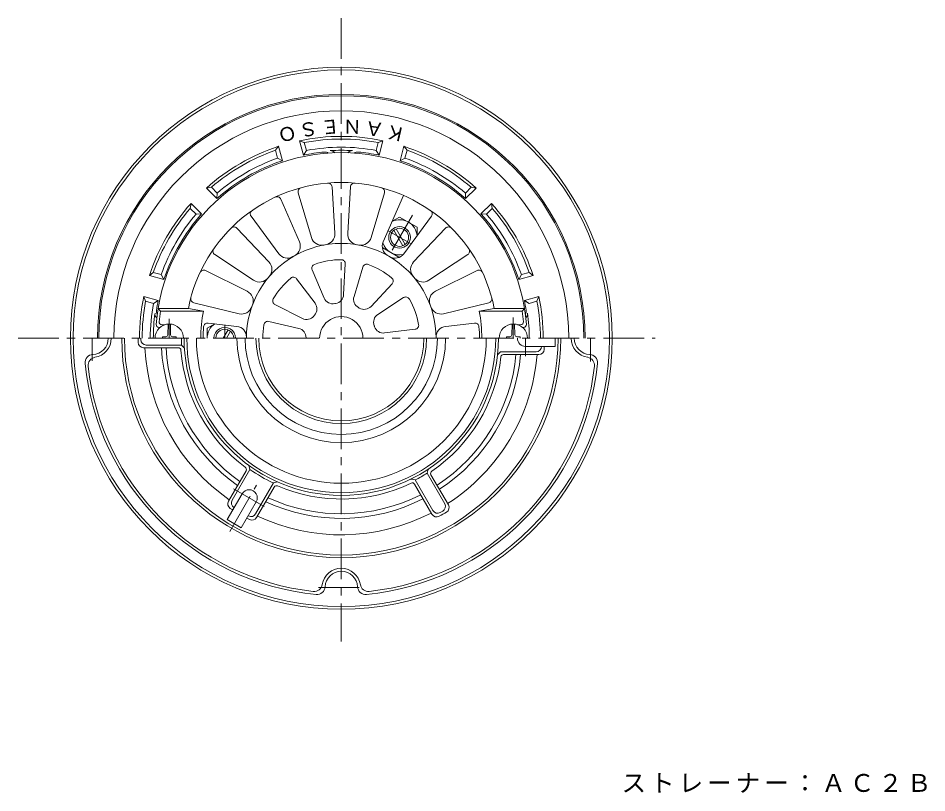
# Model space of a CAD drawing. Units: millimetres, scale not verified. Extents: x -283 to 216, y -347 to 416.
# Drawn here: x -141.8 to 193.6, y 130.4 to 416.3 of the extents above; entities that cross this region are included whole.
import ezdxf
from ezdxf.enums import TextEntityAlignment as Align

# ---------------------------------------------------------------- set-up
doc = ezdxf.new("R2010")
doc.units = ezdxf.units.MM
doc.header["$LTSCALE"] = 3
doc.linetypes.add('CHAIN1', pattern=[8, 5, -1, 1, -1])
for name, color, linetype, lineweight in [('0-0_通り芯', 3, 'Continuous', 9), ('0-1_躯体', 2, 'Continuous', 9), ('0-2_仕上', 6, 'Continuous', 9), ('0-3_建具', 4, 'Continuous', 9), ('0-5_寸法', 7, 'Continuous', 9)]:
    doc.layers.add(name, color=color, linetype=linetype, lineweight=lineweight)
doc.styles.add('ＭＳ ゴシック', font='')
doc.styles.get('ＭＳ ゴシック').set_extended_font_data('MS Gothic')

msp = doc.modelspace()

# ---------------------------------------------------------------- linework, layer by layer
at = {"layer": '0-0_通り芯', "linetype": 'CHAIN1'}
for p, q in [((-22.498, 416.288), (-22.498, 186.244)), ((-141.756, 298.176), (93.321, 298.176)), ((-114.498, 289.787), (-114.498, 298.176)), ((69.502, 289.638), (69.502, 298.176)), ((-30.892, 206.176), (-13.054, 206.176))]:
    msp.add_line(p, q, dxfattribs=at)
at = {"layer": '0-0_通り芯'}
for p, q in [((-81.445, 295.676), (-94.496, 295.676)), ((-81.445, 295.676), (-80.676, 294.946)), ((-82.663, 294.676), (-95.482, 294.676)), ((36.29, 293.176), (35.472, 292.432)), ((49.44, 293.176), (36.29, 293.176)), ((50.393, 292.176), (37.428, 292.176)), ((-64.139, 238.051), (-57.657, 249.279)), ((-62.797, 238.377), (-56.222, 249.764)), ((-56.222, 249.764), (-56.457, 250.845)), ((9.141, 248.377), (9.389, 249.407)), ((9.141, 248.377), (15.666, 237.074)), ((-47.562, 244.765), (-46.508, 245.101)), ((4.811, 245.877), (3.794, 246.177)), ((4.811, 245.877), (11.336, 234.574)), ((10.616, 247.822), (17.026, 236.72)), ((-54.136, 233.377), (-47.562, 244.765)), ((-53.747, 232.051), (-47.264, 243.279)), ((4.554, 244.322), (10.963, 233.22))]:
    msp.add_line(p, q, dxfattribs=at)
for radius in [100, 99]:
    msp.add_circle((-22.498, 298.176), radius, dxfattribs=at)
for centre, radius, start, end in [((-114.498, 298.176), 6, 272.80334, 0), ((-114.498, 298.176), 7.115, 278.37596, 0), ((-22.498, 298.176), 81, 180, 0), ((-22.498, 298.176), 80, 180, 0), ((-22.498, 298.176), 75, 180, 181.1774), ((-95.482, 296.676), 2, 181.17747, 269.99986), ((-22.498, 298.176), 74, 180, 180.39787), ((-94.496, 297.676), 2, 180.39766, 269.99986), ((-22.498, 298.176), 59, 180, 182.42851), ((-22.498, 298.176), 58, 180, 264.06227), ((-22.498, 298.176), 38.5, 180, 0), ((-22.498, 298.176), 35.5, 180, 0), ((-22.498, 298.176), 31.49, 180, 0), ((-22.498, 298.176), 30.49, 180, 0), ((-22.498, 298.176), 58, 264.06227, 0), ((-22.498, 298.176), 74, 357.61203, 357.67657), ((-22.498, 298.176), 75, 356.85898, 357.70757), ((69.502, 298.176), 7.115, 180, 261.62404), ((69.502, 298.176), 6, 180, 267.19664), ((-114.058, 289.187), 3, 92.80353, 185.60741), ((-22.498, 298.176), 72.534, 182.76578, 235.25513), ((-22.498, 298.176), 66.467, 183.01846, 234.82088), ((-22.498, 298.176), 64.759, 183.09813, 234.68391), ((-82.663, 293.676), 1, 4.27705, 89.99968), ((-22.498, 298.176), 59.333, 184.27742, 233.33745), ((-81.365, 294.221), 1, 3.84383, 46.47073), ((-22.498, 298.176), 64.759, 303.09813, 354.6839), ((-22.498, 298.176), 66.467, 303.01846, 354.82088), ((-22.498, 298.176), 72.534, 302.76578, 355.25513), ((36.145, 291.692), 1, 132.30235, 173.69037), ((37.428, 291.176), 1, 90, 173.33719), ((49.44, 295.176), 2, 270, 357.61179), ((50.393, 294.176), 2, 270, 356.85901), ((69.062, 289.187), 3, 354.39259, 87.19646), ((-22.498, 298.176), 95, 185.60728, 264.39272), ((-112.947, 288.181), 3, 98.81799, 186.30632), ((-22.498, 298.176), 95, 275.60728, 354.39272), ((-22.498, 298.176), 59.333, 304.27742, 353.33743), ((67.952, 288.181), 3, 353.69368, 81.18201), ((-22.498, 298.176), 94, 186.30621, 263.69379), ((-22.498, 298.176), 94, 276.30621, 353.69379), ((-58.523, 249.779), 1, 330, 53.33719), ((-57.434, 250.632), 1, 12.30235, 53.69037), ((-22.498, 298.176), 59, 235.13866, 244.86137), ((-22.498, 298.176), 59, 297.5715, 302.4285), ((10.361, 249.173), 1, 123.84383, 166.47073), ((11.482, 248.322), 1, 124.27705, 209.99968), ((-46.204, 244.148), 1, 66.30962, 107.69763), ((3.511, 245.218), 1, 73.52872, 116.15562), ((-46.398, 242.779), 1, 66.66281, 150), ((-22.498, 298.176), 59.333, 246.66255, 295.7226), ((3.688, 243.822), 1, 29.99977, 115.7224), ((-61.065, 237.376), 2, 150, 237.61179), ((-22.498, 298.176), 66.467, 245.17912, 296.98154), ((-22.498, 298.176), 64.759, 245.31609, 296.90184), ((-62.407, 237.051), 2, 150, 236.85901), ((-22.498, 298.176), 75, 236.85898, 237.70757), ((13.934, 236.074), 2, 300.39766, 29.99986), ((15.294, 235.72), 2, 301.17747, 29.99986), ((-22.498, 298.176), 75, 242.29247, 243.14105), ((-22.498, 298.176), 74, 242.32346, 242.388), ((-55.868, 234.377), 2, 242.38821, 329.99998), ((-55.479, 233.051), 2, 243.14099, 330), ((-22.498, 298.176), 72.534, 244.74487, 297.23421), ((12.696, 234.22), 2, 210.00003, 298.82242), ((13.068, 235.574), 2, 210.00003, 299.60223), ((-22.498, 298.176), 75, 298.82262, 301.17738), ((-22.498, 298.176), 74, 299.60211, 300.39786), ((-22.498, 206.176), 7.115, 8.37596, 171.18221), ((-22.498, 206.176), 6, 2.80334, 177.19664), ((-32.493, 207.727), 3, 263.69368, 351.18201), ((-31.487, 206.616), 3, 264.39259, 357.19647), ((-13.508, 206.616), 3, 182.80353, 275.60741), ((-12.502, 207.727), 3, 188.81799, 276.30632)]:
    msp.add_arc(centre, radius, start, end, dxfattribs=at)
at = {"layer": '0-1_躯体'}
for p, q in [((-45.616, 368.999), (-46.78, 367.549)), ((-44.19, 363.678), (-45.616, 368.999)), ((-35.376, 367.49), (-36.155, 370.396)), ((-9.619, 367.49), (-8.841, 370.396)), ((-7.107, 371.069), (-8.841, 370.396)), ((-8.533, 365.748), (-7.107, 371.069)), ((-46.002, 364.643), (-46.78, 367.549)), ((-35.376, 367.49), (-36.463, 365.748)), ((-9.619, 367.49), (-8.533, 365.748)), ((1.006, 364.643), (1.785, 367.549)), ((-46.002, 364.643), (-44.19, 363.678)), ((1.006, 364.643), (-0.806, 363.678)), ((-68.308, 351.764), (-70.435, 353.892)), ((23.312, 351.764), (25.44, 353.892)), ((23.382, 349.713), (27.277, 353.608)), ((27.277, 353.608), (25.44, 353.892)), ((-68.308, 351.764), (-68.378, 349.713)), ((23.312, 351.764), (23.382, 349.713)), ((-77.93, 347.951), (-78.213, 346.114)), ((-76.086, 343.986), (-78.213, 346.114)), ((-74.035, 344.056), (-77.93, 347.951)), ((31.09, 343.986), (33.218, 346.114)), ((-76.086, 343.986), (-74.035, 344.056)), ((31.09, 343.986), (29.039, 344.056)), ((-88.964, 321.68), (-91.871, 322.459)), ((43.969, 321.68), (46.875, 322.459)), ((48.325, 321.294), (46.875, 322.459)), ((-88.964, 321.68), (-87.999, 319.868)), ((43.969, 321.68), (43.004, 319.868)), ((43.004, 319.868), (48.325, 321.294)), ((-91.811, 311.055), (-90.07, 312.141)), ((46.816, 311.055), (45.074, 312.141)), ((-91.811, 311.055), (-94.718, 311.833)), ((46.816, 311.055), (49.722, 311.833))]:
    msp.add_line(p, q, dxfattribs=at)
for points in [[(-36.463, 365.748), (-37.888, 371.069), (-36.155, 370.396)], [(-0.806, 363.678), (0.62, 368.999), (1.785, 367.549)], [(-68.378, 349.713), (-72.273, 353.608), (-70.435, 353.892)], [(29.039, 344.056), (32.934, 347.951), (33.218, 346.114)], [(-87.999, 319.868), (-93.32, 321.294), (-91.871, 322.459)], [(-90.07, 312.141), (-95.391, 313.567), (-94.718, 311.833)], [(45.074, 312.141), (50.395, 313.567), (49.722, 311.833)]]:
    msp.add_lwpolyline(points, dxfattribs=at)
for centre, radius, start, end in [((-22.498, 298.176), 90, 0, 180), ((-22.498, 298.176), 89.5, 0, 180), ((-22.498, 298.176), 83.941, 0, 180), ((-22.498, 298.176), 74.5, 78.07776, 101.92223), ((-22.498, 298.176), 74.5, 108.07776, 131.92223), ((-22.498, 298.176), 73.5, 79.29147, 100.70853), ((-22.498, 298.176), 74.5, 48.07777, 71.92224), ((-22.498, 298.176), 73.5, 109.29147, 130.70853), ((-22.498, 298.176), 69, 95.13782, 101.67664), ((-22.498, 298.176), 70.5, 79.47447, 100.52556), ((-28.498, 364.907), 2, 53.16579, 95.13788), ((-22.498, 298.176), 69.376, 86.59642, 93.40355), ((-26.498, 365.433), 2, 36.91711, 93.40337), ((-18.498, 365.433), 2, 86.59663, 143.08289), ((-16.498, 364.907), 2, 84.86212, 126.83421), ((-22.498, 298.176), 69, 78.32336, 84.86215), ((-22.498, 298.176), 73.5, 49.29149, 70.70854), ((-22.498, 298.176), 69, 108.32336, 131.67664), ((-22.498, 298.176), 70.5, 109.47447, 130.52556), ((-22.498, 298.176), 69, 48.32338, 71.67665), ((-22.498, 298.176), 70.5, 49.47449, 70.52557), ((-22.498, 298.176), 74.5, 138.07777, 161.92224), ((-22.498, 298.176), 73.5, 139.29149, 160.70854), ((-22.498, 298.176), 74.5, 18.07777, 41.92224), ((-22.498, 298.176), 73.5, 19.29149, 40.70854), ((-22.498, 298.176), 70.5, 139.47449, 160.52557), ((-22.498, 298.176), 69, 138.32338, 161.67665), ((-22.498, 298.176), 69, 18.32338, 41.67665), ((-22.498, 298.176), 70.5, 19.47449, 40.52557), ((-22.498, 298.176), 74.5, 168.07777, 180), ((-22.498, 298.176), 69, 168.32333, 171.41631), ((-22.498, 298.176), 69, 8.58368, 11.67665), ((-22.498, 298.176), 74.5, 0, 11.92223), ((-22.498, 298.176), 73.5, 169.29143, 179.99997), ((-22.498, 298.176), 70.5, 169.4744, 179.99997), ((-22.498, 298.176), 73.5, 0, 10.70854), ((-22.498, 298.176), 69.376, 172.32347, 180), ((-89.269, 307.176), 2, 172.32343, 228.81271), ((-88.747, 308.176), 2, 171.41681, 213.38866), ((43.752, 308.176), 2, 326.61107, 8.58319), ((44.274, 307.176), 2, 311.18828, 7.67657), ((-22.498, 298.176), 69.376, 0, 7.67653)]:
    msp.add_arc(centre, radius, start, end, dxfattribs=at)
at = {"layer": '0-2_仕上'}
for p, q in [((-24.859, 336.899), (-25.905, 354.052)), ((-20.136, 336.899), (-19.09, 354.052)), ((-37.961, 333.756), (-44.81, 349.517)), ((-33.523, 335.371), (-38.407, 351.848)), ((-11.473, 335.371), (-6.589, 351.848)), ((-7.035, 333.756), (0.421, 350.911)), ((-45.579, 329.357), (-55.804, 343.17)), ((0.584, 329.357), (10.808, 343.17)), ((-49.197, 326.321), (-61.024, 338.789)), ((4.201, 326.321), (16.029, 338.789)), ((-54.852, 319.582), (-69.184, 329.065)), ((9.856, 319.582), (24.189, 329.065)), ((-21.028, 325.596), (-21.635, 314.278)), ((-57.213, 315.492), (-72.592, 323.163)), ((-33.257, 323.44), (-28.816, 313.011)), ((-14.501, 324.445), (-17.802, 313.602)), ((12.218, 315.492), (27.596, 323.163)), ((-38.997, 320.126), (-32.186, 311.065)), ((-3.747, 318.236), (-11.487, 309.956)), ((0.514, 313.159), (-8.985, 306.974)), ((-90.109, 309.176), (-89.253, 308.176)), ((-60.222, 307.226), (-76.933, 311.235)), ((-46.979, 310.613), (-36.873, 305.479)), ((15.226, 307.226), (31.938, 311.235)), ((45.113, 309.176), (44.257, 308.176)), ((-89.253, 308.176), (-73.4, 308.176)), ((44.257, 308.176), (28.404, 308.176)), ((-89.812, 302.176), (-89.398, 302.176)), ((-88.726, 303.176), (-87.598, 303.176)), ((-61.042, 302.575), (-71.656, 303.786)), ((-49.246, 304.385), (-38.205, 301.822)), ((16.046, 302.575), (26.66, 303.786)), ((43.731, 303.176), (42.603, 303.176)), ((44.817, 302.176), (44.403, 302.176)), ((4.761, 301.49), (-6.491, 300.122))]:
    msp.add_line(p, q, dxfattribs=at)
at = {"layer": '0-2_仕上', "color": 4, "linetype": 'CHAIN1'}
for p, q in [((3.75, 343.638), (-4.998, 328.487)), ((3.252, 332.962), (-5.247, 337.869)), ((-85.998, 305.343), (-85.998, 298.176)), ((41.002, 305.778), (41.002, 298.176)), ((-65.498, 303.083), (-65.498, 298.176)), ((45.502, 298.176), (45.502, 291.544)), ((-63.649, 226.9), (-53.77, 244.012)), ((-50.972, 236.096), (-62.242, 242.603))]:
    msp.add_line(p, q, dxfattribs=at)
at = {"layer": '0-2_仕上', "color": 4}
for p, q in [((-0.998, 342.915), (-3.743, 341.33)), ((-0.998, 342.915), (5.502, 339.163)), ((5.502, 339.163), (5.502, 336.002)), ((-3.074, 338.011), (0.212, 332.32)), ((-2.208, 338.511), (1.078, 332.82)), ((-1.271, 328.073), (-7.22, 331.508)), ((-86.447, 303.407), (-86.516, 299.426)), ((-85.549, 303.407), (-85.479, 299.426)), ((40.553, 303.407), (40.484, 299.426)), ((41.451, 303.407), (41.521, 299.426)), ((-88.498, 298.673), (-87.247, 298.694)), ((-88.498, 298.673), (-88.498, 298.176)), ((-87.247, 298.694), (-86.749, 298.927)), ((-86.516, 299.426), (-86.749, 298.927)), ((-85.479, 299.426), (-85.247, 298.927)), ((-84.748, 298.694), (-85.247, 298.927)), ((-83.498, 298.673), (-84.748, 298.694)), ((-83.498, 298.673), (-83.498, 298.176)), ((-66.075, 298.176), (-64.288, 301.272)), ((-64.92, 298.176), (-63.422, 300.772)), ((38.502, 298.673), (39.753, 298.694)), ((38.502, 298.673), (38.502, 298.176)), ((39.753, 298.694), (40.251, 298.927)), ((40.484, 299.426), (40.251, 298.927)), ((41.521, 299.426), (41.753, 298.927)), ((42.252, 298.694), (41.753, 298.927)), ((43.502, 298.673), (42.252, 298.694)), ((43.502, 298.673), (43.502, 298.176)), ((56.502, 295.176), (45.502, 295.176)), ((56.502, 298.176), (56.502, 295.176)), ((-64.596, 231.26), (-59.096, 240.786)), ((-59.4, 228.26), (-53.9, 237.786)), ((-59.4, 228.26), (-64.596, 231.26))]:
    msp.add_line(p, q, dxfattribs=at)
at = {"layer": '0-2_仕上'}
for points in [[(-90.109, 309.176), (-78.936, 309.176), (-73.4, 308.176)], [(45.113, 309.176), (33.94, 309.176), (28.404, 308.176)]]:
    msp.add_lwpolyline(points, dxfattribs=at)
at = {"layer": '0-2_仕上', "color": 4}
msp.add_lwpolyline([(-71.993, 298.176), (-71.993, 301.932), (-69.225, 303.53)], dxfattribs=at)
for radius in [4, 3.324]:
    msp.add_circle((-0.998, 335.415), radius, dxfattribs=at)
at = {"layer": '0-2_仕上'}
for centre, radius, start, end in [((-22.498, 298.176), 68.5, 4.24802, 175.75198), ((-22.498, 298.176), 57.5, 11.02892, 168.97108), ((-36.968, 352.274), 1.5, 104.97507, 196.50983), ((-27.402, 353.961), 1.5, 3.49007, 95.02483), ((-17.593, 353.961), 1.5, 84.97507, 176.50983), ((-8.027, 352.274), 1.5, 343.49007, 75.02483), ((-46.186, 348.919), 1.5, 23.49005, 115.02481), ((-54.598, 344.062), 1.5, 124.97507, 216.50983), ((9.603, 344.063), 1.5, 323.49008, 55.02484), ((-62.113, 337.757), 1.5, 43.49007, 135.02483), ((17.117, 337.757), 1.5, 44.97507, 136.50983), ((-28.852, 336.655), 4, 279.37666, 3.48981), ((-16.144, 336.655), 4, 176.51022, 260.62337), ((-22.498, 298.176), 35, 359.99998, 180.00002), ((-41.629, 332.161), 4, 299.37666, 23.48981), ((-29.687, 336.508), 4, 196.51022, 280.62337), ((-15.308, 336.508), 4, 259.37666, 343.48981), ((-3.366, 332.161), 4, 156.51028, 240.62352), ((-68.356, 330.316), 1.5, 144.97507, 236.50983), ((-42.364, 331.737), 4, 216.51022, 300.62337), ((-2.631, 331.737), 4, 239.37646, 323.48961), ((23.361, 330.316), 1.5, 303.49007, 35.02483), ((-52.099, 323.568), 4, 319.37666, 43.48981), ((-31.877, 324.027), 1.5, 109.9415, 203.06781), ((-22.498, 298.176), 29, 90.0587, 109.9413), ((-22.526, 325.676), 1.5, 356.93219, 90.0585), ((-13.066, 324.008), 1.5, 69.94148, 163.06779), ((-22.498, 298.176), 29, 50.05869, 69.94128), ((7.103, 323.568), 4, 136.51022, 220.62337), ((-73.261, 321.821), 1.5, 63.49007, 155.02483), ((28.266, 321.821), 1.5, 24.97507, 116.50983), ((-52.644, 322.918), 4, 236.51022, 320.62337), ((-22.498, 298.176), 29, 130.0587, 149.9413), ((-40.196, 319.224), 1.5, 36.93219, 130.0585), ((-4.843, 319.261), 1.5, 316.93219, 50.0585), ((7.649, 322.918), 4, 219.37666, 303.48981), ((-58.998, 311.913), 4, 339.37666, 63.48981), ((14.003, 311.913), 4, 116.51022, 200.62337), ((-76.583, 312.693), 1.5, 164.97507, 256.50983), ((-46.299, 311.951), 1.5, 149.9415, 243.06781), ((-25.596, 314.383), 3.5, 203.06804, 280.82153), ((-25.13, 314.465), 3.5, 279.17847, 356.93196), ((-14.453, 312.582), 3.5, 163.06802, 240.82152), ((1.332, 311.902), 1.5, 29.9415, 123.06781), ((-22.498, 298.176), 29, 10.0587, 29.9413), ((31.588, 312.693), 1.5, 283.49007, 15.02483), ((-59.289, 311.115), 4, 256.51022, 340.62337), ((-34.984, 308.962), 3.5, 319.17847, 36.93196), ((-22.498, 298.176), 13, 99.17867, 100.82133), ((-22.498, 298.176), 13, 59.17865, 60.82132), ((-14.044, 312.346), 3.5, 239.17847, 316.93196), ((14.293, 311.115), 4, 199.37666, 283.48981), ((-22.498, 298.176), 67.5, 171.48038, 174.82341), ((-22.498, 298.176), 51.875, 168.88548, 180.00002), ((-35.288, 308.6), 3.5, 243.06804, 320.82153), ((-22.498, 298.176), 13, 139.17867, 140.82133), ((-22.498, 298.176), 8, 359.99994, 180.00006), ((-7.075, 304.041), 3.5, 123.06804, 200.82153), ((-22.498, 298.176), 51.875, 359.99998, 11.11452), ((-22.498, 298.176), 67.5, 5.17659, 8.51962), ((-89.812, 303.176), 1, 175.75238, 270), ((-88.726, 304.176), 1, 174.8239, 270), ((-22.498, 298.176), 51, 175.22623, 180.00002), ((-71.826, 302.296), 1.5, 83.48959, 175.22643), ((-61.495, 298.601), 4, 359.37651, 83.48965), ((-22.498, 298.176), 29, 170.0587, 180.00002), ((-49.585, 302.924), 1.5, 76.93219, 170.0585), ((-22.498, 298.176), 13, 19.17867, 20.82133), ((-6.913, 303.597), 3.5, 199.17847, 276.93196), ((4.58, 302.979), 1.5, 276.93219, 10.0585), ((16.5, 298.601), 4, 96.51022, 180.62337), ((26.831, 302.296), 1.5, 4.77357, 96.51039), ((-22.498, 298.176), 51, 359.99998, 4.77377), ((43.731, 304.176), 1, 270, 5.1761), ((44.817, 303.176), 1, 270, 4.24762), ((-38.996, 298.413), 3.5, 359.17847, 76.93196), ((-22.498, 298.176), 13, 179.17867, 180.00003)]:
    msp.add_arc(centre, radius, start, end, dxfattribs=at)
at = {"layer": '0-2_仕上', "color": 4}
for centre, radius, start, end in [((-1, 335.41), 6.5, 4.90295, 115.0976), ((-1, 335.41), 6.5, 197.92308, 282.07629), ((-85.998, 298.176), 5.25, 0, 180), ((-65.492, 298.176), 6.5, 124.90251, 180.00031), ((-65.498, 298.176), 4, 359.99976, 180.00024), ((41.002, 298.176), 5.25, 0, 180), ((-65.498, 298.176), 3.324, 359.99969, 180.00031), ((45.502, 298.176), 3, 179.99966, 270), ((-56.498, 239.286), 3, 330, 150)]:
    msp.add_arc(centre, radius, start, end, dxfattribs=at)
at = {"layer": '0-3_建具'}
for radius in [57, 53.5]:
    msp.add_arc((-22.498, 298.176), radius, 180, 0, dxfattribs=at)

# ---------------------------------------------------------------- texts
at = {"layer": '0-2_仕上', "style": 'ＭＳ ゴシック'}
for s, rotation, p in [('Ｏ', 197, (-40.314, 378.525)), ('Ｓ', 191, (-31.906, 379.992)), ('Ｅ', 185, (-23.39, 380.573)), ('Ｎ', 179, (-14.861, 380.259)), ('Ａ', 173, (-6.411, 379.057)), ('Ｋ', 167, (1.867, 376.977))]:
    msp.add_text(s, height=5.132, rotation=rotation, dxfattribs=at).set_placement(p, align=Align.BOTTOM_LEFT)
at = {"layer": '0-5_寸法', "insert": (80.992, 130.438), "char_height": 6.598, "attachment_point": 7, "style": 'ＭＳ ゴシック'}
msp.add_mtext('\\T1.17;ストレーナー：ＡＣ２Ｂ', dxfattribs=at)

doc.saveas('drawing.dxf')
